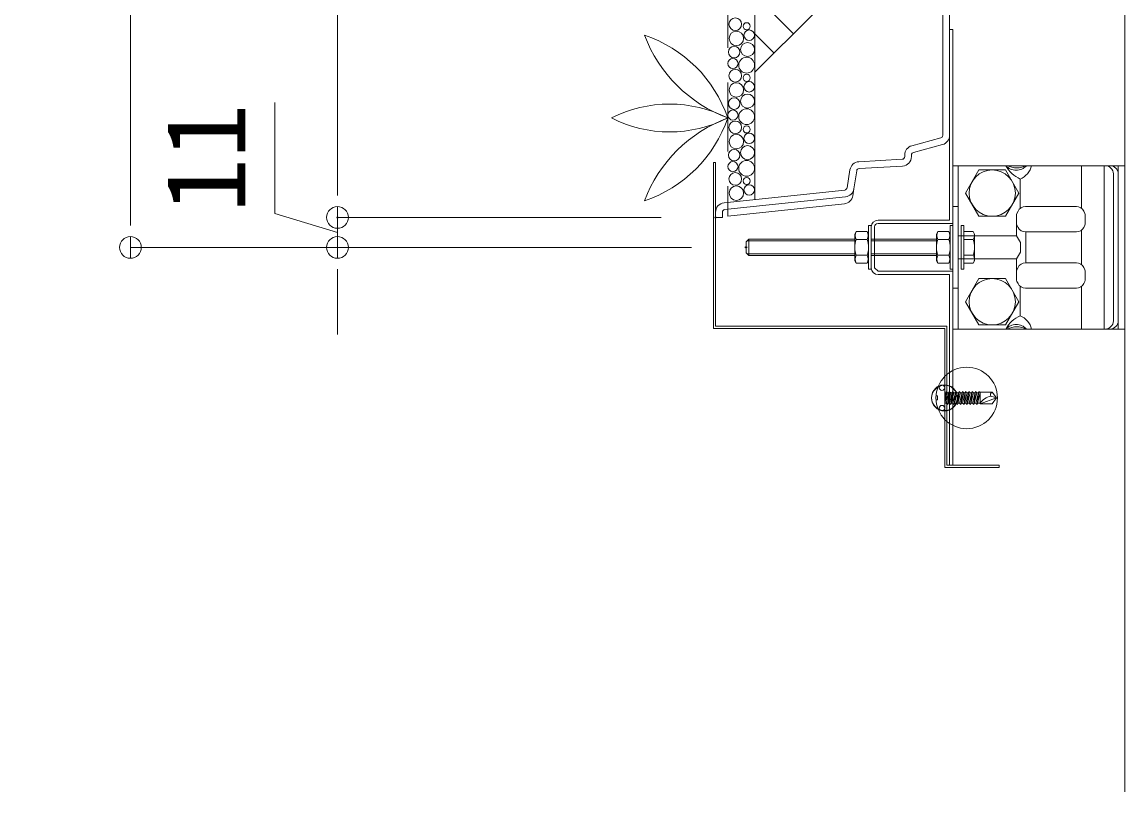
# Model space of a CAD drawing. Units: millimetres, scale not verified. Extents: x -3947 to 3947, y -2774 to 2774.
# Drawn here: x -371.3 to 33.9, y -444.5 to -161.8 of the extents above; entities that cross this region are included whole.
import ezdxf
from ezdxf.enums import TextEntityAlignment as Align

# ---------------------------------------------------------------- set-up
doc = ezdxf.new("R2010")
doc.units = ezdxf.units.MM
doc.header["$LTSCALE"] = 2
doc.header["$PDMODE"] = 32
doc.header["$PDSIZE"] = 0.4
doc.linetypes.add('USER1', pattern=[19.05, 12.7, -6.35])
for name, color, linetype, lineweight in [('0-0_0', 7, 'Continuous', 20), ('0-4_sunpo', 7, 'Continuous', 20), ('0-5_ecom', 7, 'Continuous', 20), ('0-6_KANAMONO', 4, 'Continuous', 18), ('0-7_KANAMONO_SCREW', 4, 'Continuous', 18), ('0-8_GREEN', 7, 'Continuous', 20)]:
    doc.layers.add(name, color=color, linetype=linetype, lineweight=lineweight)
doc.layers.add('0-2_DEFPOINTS', color=7, linetype='Continuous')
doc.styles.add('ＭＳ ゴシック', font='')
doc.styles.get('ＭＳ ゴシック').set_extended_font_data('MS Gothic')

# ---------------------------------------------------------------- blocks, each defined once
blk = doc.blocks.new('sd-n19')
at = {"layer": '0-7_KANAMONO_SCREW'}
for p, q in [((-3.75, 0), (3.75, 0)), ((-2.4, -0.5), (1.6, 0)), ((-1.9, -1), (2.009, 0)), ((-1.9, 0), (-1.9, -0.372)), ((-2.4, -1.7), (1.9, -0.6)), ((-2.4, -1.7), (2.4, -1.1)), ((-1.9, -2.2), (-2.4, -1.7)), ((-2.4, -2.9), (1.9, -1.8)), ((-2.4, -2.9), (2.4, -2.3)), ((-1.9, -3.4), (-2.4, -2.9)), ((-2.4, -4.1), (1.9, -3)), ((-2.4, -4.1), (2.4, -3.5)), ((-1.9, -1), (-1.9, -1.572)), ((-1.9, -2.2), (2.4, -1.1)), ((-1.9, -2.2), (-1.9, -2.772)), ((-1.9, -3.4), (2.4, -2.3)), ((-1.9, -3.4), (-1.9, -3.972)), ((-1.9, -4.6), (2.4, -3.5)), ((1.9, -0.028), (1.9, -0.6)), ((2.4, -1.1), (1.9, -0.6)), ((1.9, -1.228), (1.9, -1.8)), ((2.4, -2.3), (1.9, -1.8)), ((1.9, -2.428), (1.9, -3)), ((2.4, -3.5), (1.9, -3)), ((1.9, -3.628), (1.9, -4.2)), ((-1.9, -4.6), (-2.4, -4.1)), ((-2.4, -5.3), (1.9, -4.2)), ((-2.4, -5.3), (2.4, -4.7)), ((-1.9, -5.8), (-2.4, -5.3)), ((-2.4, -6.5), (1.9, -5.4)), ((-2.4, -6.5), (2.4, -5.9)), ((-1.9, -7), (-2.4, -6.5)), ((-2.4, -7.7), (1.9, -6.6)), ((-2.4, -7.7), (2.4, -7.1)), ((-1.9, -8.2), (-2.4, -7.7)), ((-2.4, -8.9), (1.9, -7.8)), ((-1.9, -4.6), (-1.9, -5.172)), ((-1.9, -5.8), (2.4, -4.7)), ((-1.9, -5.8), (-1.9, -6.372)), ((-1.9, -7), (2.4, -5.9)), ((-1.9, -7), (-1.9, -7.572)), ((-1.9, -8.2), (2.4, -7.1)), ((2.4, -4.7), (1.9, -4.2)), ((1.9, -4.828), (1.9, -5.4)), ((2.4, -5.9), (1.9, -5.4)), ((1.9, -6.028), (1.9, -6.6)), ((2.4, -7.1), (1.9, -6.6)), ((1.9, -7.228), (1.9, -7.8)), ((2.4, -8.3), (1.9, -7.8)), ((-2.4, -8.9), (2.4, -8.3)), ((-1.9, -9.4), (-2.4, -8.9)), ((-2.4, -10.1), (1.9, -9)), ((-2.4, -10.1), (2.4, -9.5)), ((-1.9, -10.6), (-2.4, -10.1)), ((-2.4, -11.3), (1.9, -10.2)), ((-2.4, -11.3), (2.4, -10.7)), ((-1.9, -11.8), (-2.4, -11.3)), ((-2.4, -12.5), (1.9, -11.4)), ((-2.4, -12.5), (2.4, -11.9)), ((-1.9, -8.2), (-1.9, -8.772)), ((-1.9, -9.4), (2.4, -8.3)), ((-1.9, -9.4), (-1.9, -9.972)), ((-1.9, -10.6), (2.4, -9.5)), ((-1.9, -10.6), (-1.9, -11.172)), ((-1.9, -11.8), (2.4, -10.7)), ((-1.9, -11.8), (-1.9, -12.372)), ((-1.9, -13), (2.4, -11.9)), ((1.9, -8.428), (1.9, -9)), ((2.4, -9.5), (1.9, -9)), ((1.9, -9.628), (1.9, -10.2)), ((2.4, -10.7), (1.9, -10.2)), ((1.9, -10.828), (1.9, -11.4)), ((2.4, -11.9), (1.9, -11.4)), ((1.9, -12.028), (1.9, -13)), ((-1.9, -13), (-2.4, -12.5)), ((2.15, -13), (-2.15, -13)), ((-2.15, -17.495), (-2.15, -13)), ((0, -19), (2.15, -13)), ((2.15, -17.495), (2.15, -13)), ((0, -19), (-2.15, -17.495)), ((0, -19), (-0.635, -16.995)), ((0, -19), (2.15, -17.495))]:
    blk.add_line(p, q, dxfattribs=at)
for points in [[(-1.9, -1), (-2.4, -0.5), (-0.445, 0)], [(0.75, 3.175), (0.75, 2.675), (-0.75, 2.675), (-0.75, 3.175)]]:
    blk.add_lwpolyline(points, dxfattribs=at)
for centre, radius in [((-0.091, 0.076), 4.75), ((0.091, 0.076), 4.75), ((0, -8.096), 11.296), ((0, -8.096), 11.296), ((-3.75, 1), 1), ((3.75, 1), 1)]:
    blk.add_circle(centre, radius, dxfattribs=at)
for centre, radius, start, end in [((4.694, -17.742), 5.381, 118.2142, 172.01632), ((-1.206, -17.809), 0.995, 54.94761, 161.58289)]:
    blk.add_arc(centre, radius, start, end, dxfattribs=at)
blk = doc.blocks.new('_Dot')
at = {"layer": '0-0_0'}
for p, q in [((-0.5, 0), (-1, 0)), ((0.25, 0), (-0.25, 0))]:
    blk.add_line(p, q, dxfattribs=at)
blk.add_circle((0, 0), 0.25, dxfattribs=at)
blk = doc.blocks.new('D13')
at = {"layer": '0-2_DEFPOINTS'}
for p in [(3864.72, 3228.725), (4090.911, 3228.725), (4090.911, 2708.725)]:
    blk.add_point(p, dxfattribs=at)
at = {"layer": '0-4_sunpo'}
for p, q in [((4070.911, 3228.725), (3864.72, 3228.725)), ((3864.72, 2724.725), (3864.72, 3212.725)), ((4070.911, 2708.725), (3864.72, 2708.725))]:
    blk.add_line(p, q, dxfattribs=at)
at = {"layer": '0-4_sunpo', "xscale": 16, "yscale": 16}
for p, rotation in [((3864.72, 3228.725), 90), ((3864.72, 2708.725), 270)]:
    blk.add_blockref('_Dot', p, dxfattribs=dict(at, rotation=rotation))
at = {"layer": '0-4_sunpo', "style": 'ＭＳ ゴシック'}
blk.add_text('520', height=29.33, rotation=90, dxfattribs=at).set_placement((3862.72, 2938.725), align=Align.BOTTOM_LEFT)
blk = doc.blocks.new('D14')
at = {"layer": '0-2_DEFPOINTS'}
for p in [(3940.801, 2719.725), (4079.711, 2719.725), (4090.911, 2708.725)]:
    blk.add_point(p, dxfattribs=at)
at = {"layer": '0-4_sunpo'}
for p, q in [((3940.801, 2735.725), (3940.801, 2751.725)), ((4059.711, 2719.725), (3940.801, 2719.725)), ((3940.801, 2708.725), (3940.801, 2719.725)), ((3940.801, 2708.725), (3940.801, 2719.725)), ((4070.911, 2708.725), (3940.801, 2708.725)), ((3940.801, 2692.725), (3940.801, 2676.725))]:
    blk.add_line(p, q, dxfattribs=at)
blk.add_lwpolyline([(3940.801, 2714.225), (3917.801, 2721.125), (3917.801, 2761.877)], dxfattribs=at)
at = {"layer": '0-4_sunpo', "xscale": 16, "yscale": 16}
for p, rotation in [((3940.801, 2719.725), 270), ((3940.801, 2708.725), 90)]:
    blk.add_blockref('_Dot', p, dxfattribs=dict(at, rotation=rotation))
at = {"layer": '0-4_sunpo', "style": 'ＭＳ ゴシック'}
blk.add_text('11', height=29.33, rotation=90, dxfattribs=at).set_placement((3915.801, 2721.501), align=Align.BOTTOM_LEFT)
blk = doc.blocks.new('D15')
at = {"layer": '0-2_DEFPOINTS'}
for p in [(3940.801, 3217.725), (4079.711, 3217.725), (4079.711, 2719.725)]:
    blk.add_point(p, dxfattribs=at)
at = {"layer": '0-4_sunpo'}
for p, q in [((4059.711, 3217.725), (3940.801, 3217.725)), ((3940.801, 2735.725), (3940.801, 3201.725)), ((4059.711, 2719.725), (3940.801, 2719.725))]:
    blk.add_line(p, q, dxfattribs=at)
at = {"layer": '0-4_sunpo', "xscale": 16, "yscale": 16}
for p, rotation in [((3940.801, 3217.725), 90), ((3940.801, 2719.725), 270)]:
    blk.add_blockref('_Dot', p, dxfattribs=dict(at, rotation=rotation))
at = {"layer": '0-4_sunpo', "style": 'ＭＳ ゴシック'}
blk.add_text('498', height=29.33, rotation=90, dxfattribs=at).set_placement((3938.801, 2938.725), align=Align.BOTTOM_LEFT)

msp = doc.modelspace()

# ---------------------------------------------------------------- linework, layer by layer
at = {"layer": '0-5_ecom', "color": 3, "linetype": 'USER1', "lineweight": 18}
msp.add_line((-111.99, 235.168), (-111.99, -230.512), dxfattribs=at)
at = {"layer": '0-5_ecom'}
for p, q in [((-101.99, 234.994), (-101.99, -226.938)), ((-101.99, -151.907), (-87.848, -166.049)), ((-32.99, -203.366), (-32.99, -154.24)), ((-30.49, -154.24), (-30.49, -203.366)), ((-101.99, -180.191), (-80.777, -158.978)), ((-101.99, -166.049), (-94.919, -173.12)), ((-44.396, -207.19), (-33.731, -204.332)), ((-46.99, -211.157), (-46.99, -210.571)), ((-44.49, -210.571), (-44.49, -211.157)), ((-33.084, -206.747), (-43.749, -209.605)), ((-63.836, -213.061), (-47.933, -212.156)), ((-47.791, -214.652), (-63.694, -215.557)), ((-68.136, -222.605), (-67.095, -216.01)), ((-64.625, -216.4), (-65.667, -222.995)), ((-113.359, -228.143), (-69.019, -223.443)), ((-65.667, -222.995), (-66.071, -225.552))]:
    msp.add_line(p, q, dxfattribs=at)
for points in [[(-68.755, -225.929), (-111.99, -230.512), (-113.095, -230.629)], [(-69.159, -228.486), (-111.99, -233.026), (-111.99, -230.512)], [(-113.99, -231.624), (-113.99, -233.503), (-116.49, -233.503), (-116.49, -231.624)]]:
    msp.add_lwpolyline(points, dxfattribs=at)
for centre, radius in [((-109.258, -162.534), 2.322), ((-105.058, -163.294), 1.311), ((-108.847, -167.758), 2.658), ((-104.115, -166.585), 1.925), ((-104.716, -171.838), 2.579), ((-109.659, -172.753), 2.127), ((-110.098, -176.972), 1.865), ((-105.076, -177.574), 2.903), ((-109.258, -181.477), 2.322), ((-105.058, -182.237), 1.311), ((-108.847, -186.7), 2.658), ((-104.115, -185.528), 1.925), ((-109.659, -191.696), 2.127), ((-104.716, -190.78), 2.579), ((-110.098, -195.915), 1.865), ((-105.076, -196.516), 2.903), ((-109.258, -200.42), 2.322), ((-105.058, -201.18), 1.311), ((-104.115, -204.471), 1.925), ((-108.847, -205.643), 2.658), ((-109.659, -210.639), 2.127), ((-104.716, -209.723), 2.579), ((-110.098, -214.858), 1.865), ((-105.076, -215.459), 2.903), ((-109.258, -219.363), 2.322), ((-105.058, -220.123), 1.311), ((-108.847, -224.586), 2.658), ((-104.115, -223.413), 1.925)]:
    msp.add_circle(centre, radius, dxfattribs=at)
for centre, radius, start, end in [((-33.99, -203.366), 1, 285.00004, 360), ((-33.99, -203.366), 3.5, 284.99997, 360), ((-43.49, -210.571), 3.5, 105.00004, 180), ((-43.49, -210.571), 1, 104.99997, 180), ((-63.637, -216.556), 3.5, 93.25935, 171.02311), ((-47.99, -211.157), 1, 273.25935, 360), ((-47.99, -211.157), 3.5, 273.25935, 360), ((-63.637, -216.556), 1, 93.25935, 171.02313), ((-69.124, -222.449), 1, 276.05076, 351.02311), ((-69.528, -225.006), 3.5, 276.05076, 351.02313), ((-69.124, -222.449), 3.5, 276.05076, 351.02313), ((-112.99, -231.624), 3.5, 96.05076, 180), ((-112.99, -231.624), 1, 96.05058, 180)]:
    msp.add_arc(centre, radius, start, end, dxfattribs=at)
at = {"layer": '0-6_KANAMONO'}
for p, q in [((33.936, -444.503), (33.936, 2035.497)), ((-27.29, -274.503), (-27.29, -214.503)), ((17.975, -230.179), (17.975, -214.503)), ((26.274, -214.503), (26.274, -274.503)), ((31.436, -217.025), (31.436, -214.503)), ((33.936, -274.503), (33.936, -214.503)), ((29.674, -271.503), (29.674, -217.503)), ((31.474, -217.503), (31.474, -271.503)), ((-4.525, -230.179), (-4.525, -219.403)), ((-29.29, -229.553), (-27.29, -229.553)), ((-2.629, -229.503), (16.078, -229.503)), ((-5.925, -240.253), (-5.925, -232.904)), ((-5.732, -232.046), (-5.339, -231.217)), ((19.181, -232.046), (18.788, -231.217)), ((19.375, -235.496), (19.375, -232.904)), ((-59.29, -237.003), (-59.29, -252.003)), ((-58.09, -252.003), (-58.09, -237.003)), ((-5.344, -237.158), (-5.727, -236.365)), ((-2.642, -238.853), (-2.49, -238.853)), ((-2.49, -250.153), (-2.49, -238.853)), ((-2.49, -238.853), (16.091, -238.853)), ((17.975, -250.829), (17.975, -238.189)), ((18.793, -237.158), (19.176, -236.365)), ((-27.29, -240.253), (-5.925, -240.253)), ((-5.925, -240.253), (-4.49, -242.703)), ((-4.49, -246.303), (-4.49, -242.703)), ((-5.925, -248.753), (-4.49, -246.303)), ((-27.29, -248.753), (-5.925, -248.753)), ((-5.925, -256.146), (-5.925, -248.753)), ((-2.629, -250.153), (-2.49, -250.153)), ((-2.49, -250.153), (16.078, -250.153)), ((-5.732, -252.696), (-5.339, -251.867)), ((19.181, -252.696), (18.788, -251.867)), ((19.375, -256.146), (19.375, -253.554)), ((-5.344, -257.808), (-5.727, -257.015)), ((-4.525, -269.603), (-4.525, -258.839)), ((17.975, -274.503), (17.975, -258.839)), ((18.793, -257.808), (19.176, -257.015)), ((-29.29, -259.453), (-27.29, -259.453)), ((-4.525, -259.906), (-4.525, -259.503)), ((16.091, -259.503), (-2.642, -259.503)), ((33.936, -274.503), (-29.29, -274.503)), ((31.436, -274.503), (31.436, -271.982))]:
    msp.add_line(p, q, dxfattribs=at)
for points in [[(-56.79, -235.703), (-29.29, -235.703), (-29.29, -164.503), (-30.49, -164.503), (-30.49, -234.503), (-56.79, -234.503)], [(-29.29, -274.503), (-29.29, -214.503), (33.936, -214.503)], [(-56.79, -254.503), (-30.49, -254.503), (-30.49, -324.503), (-29.29, -324.503), (-29.29, -253.303), (-56.79, -253.303), (-58.09, -252.003)]]:
    msp.add_lwpolyline(points, dxfattribs=at)
for points in [[(-32.29, -325.303), (-32.29, -274.303), (-117.29, -274.303), (-117.29, -213.303), (-116.49, -213.303), (-116.49, -273.503), (-31.49, -273.503), (-31.49, -324.503), (-12.29, -324.503), (-12.29, -325.303)], [(-9.919, -233.053), (-19.734, -233.053), (-24.642, -224.553), (-19.734, -216.053), (-9.919, -216.053), (-5.012, -224.553)], [(-59.29, -252.503), (-59.29, -236.503), (-60.29, -236.503), (-60.29, -252.503)], [(-29.29, -252.503), (-29.29, -236.503), (-30.29, -236.503), (-30.29, -252.503)], [(-25.29, -252.503), (-25.29, -236.503), (-26.29, -236.503), (-26.29, -252.503)], [(-9.919, -272.953), (-19.734, -272.953), (-24.642, -264.453), (-19.734, -255.953), (-9.919, -255.953), (-5.012, -264.453)]]:
    msp.add_lwpolyline(points, close=True, dxfattribs=at)
for centre in [(-14.827, -224.553), (-14.827, -264.453)]:
    msp.add_circle(centre, 8.5, dxfattribs=at)
for centre, radius, start, end in [((-6.027, -211.128), 5.055, 221.88798, 318.11202), ((-0.019, -209.283), 11.078, 208.11139, 245.99442), ((-5.777, -207.255), 8.055, 244.14214, 295.85786), ((-7.314, -212.82), 7.149, 292.95614, 346.3827), ((26.674, -217.503), 3, 0, 90), ((28.474, -217.503), 3, 0, 90), ((-2.629, -232.503), 3, 90, 154.61209), ((16.078, -232.503), 3, 25.38791, 90), ((-56.79, -237.003), 2.5, 90, 180), ((-3.925, -232.904), 2, 154.61209, 180), ((17.375, -232.904), 2, 0, 25.38791), ((-56.79, -237.003), 1.3, 90, 180), ((-3.925, -235.496), 2, 180, 205.76933), ((-2.642, -235.853), 3, 205.76933, 270), ((16.091, -235.853), 3, 270, 334.23067), ((17.375, -235.496), 2, 334.23067, 0), ((-2.629, -253.153), 3, 90, 154.61209), ((16.078, -253.153), 3, 25.38791, 90), ((-56.79, -252.003), 2.5, 180, 270), ((-3.925, -253.554), 2, 154.61209, 180), ((17.375, -253.554), 2, 0, 25.38791), ((-3.925, -256.146), 2, 180, 205.76933), ((-2.642, -256.503), 3, 205.76933, 270), ((16.091, -256.503), 3, 270, 334.23067), ((17.375, -256.146), 2, 334.23067, 0), ((-0.019, -279.723), 11.078, 114.00558, 151.88861), ((-7.314, -276.187), 7.149, 13.6173, 67.04386), ((-6.027, -277.878), 5.055, 41.88798, 138.11202), ((-5.777, -281.752), 8.055, 64.14214, 115.85786), ((26.674, -271.503), 3, 270, 0), ((28.474, -271.503), 3, 270, 0)]:
    msp.add_arc(centre, radius, start, end, dxfattribs=at)
at = {"layer": '0-7_KANAMONO_SCREW'}
for p, q in [((-25.29, -238.73), (-21.794, -238.73)), ((-25.29, -238.73), (-25.29, -250.277)), ((-21.29, -239.603), (-21.794, -238.73)), ((-104.29, -241.503), (-105.29, -242.503)), ((-105.29, -242.503), (-105.29, -246.503)), ((-65.29, -242.103), (-104.89, -242.103)), ((-65.29, -241.503), (-104.29, -241.503)), ((-104.29, -241.503), (-104.29, -247.503)), ((-64.786, -241.617), (-60.794, -241.617)), ((-35.29, -241.503), (-59.29, -241.503)), ((-35.29, -242.103), (-59.29, -242.103)), ((-34.786, -241.617), (-30.794, -241.617)), ((-25.29, -241.617), (-21.794, -241.617)), ((-21.29, -239.603), (-21.29, -249.403)), ((-104.29, -247.503), (-105.29, -246.503)), ((-65.29, -246.903), (-104.89, -246.903)), ((-35.29, -246.903), (-59.29, -246.903)), ((-65.29, -247.503), (-104.29, -247.503)), ((-64.786, -247.39), (-60.794, -247.39)), ((-35.29, -247.503), (-59.29, -247.503)), ((-34.786, -247.39), (-30.794, -247.39)), ((-25.29, -247.39), (-21.794, -247.39)), ((-25.29, -250.277), (-21.794, -250.277)), ((-21.29, -249.403), (-21.794, -250.277))]:
    msp.add_line(p, q, dxfattribs=at)
for points in [[(-64.786, -238.73), (-65.29, -239.603), (-65.29, -249.403), (-64.786, -250.277), (-60.794, -250.277), (-60.29, -249.403), (-60.29, -239.603), (-60.794, -238.73)], [(-34.786, -238.73), (-35.29, -239.603), (-35.29, -249.403), (-34.786, -250.277), (-30.794, -250.277), (-30.29, -249.403), (-30.29, -239.603), (-30.794, -238.73)]]:
    msp.add_lwpolyline(points, close=True, dxfattribs=at)
for centre, radius, start, end in [((-62.411, -240.173), 2.779, 148.70286, 211.29714), ((-63.168, -240.173), 2.779, 328.70286, 31.29714), ((-32.411, -240.173), 2.779, 148.70286, 211.29714), ((-33.168, -240.173), 2.779, 328.70286, 31.29714), ((-23.903, -240.173), 2.556, 325.61586, 34.38415), ((-56.776, -244.503), 8.514, 160.18081, 199.81919), ((-68.804, -244.503), 8.514, 340.18081, 19.81919), ((-26.776, -244.503), 8.514, 160.18081, 199.81919), ((-38.804, -244.503), 8.514, 340.18081, 19.81919), ((-30.901, -244.503), 9.553, 342.4121, 17.5879), ((-62.411, -248.833), 2.779, 148.70286, 211.29714), ((-63.168, -248.833), 2.779, 328.70286, 31.29714), ((-32.411, -248.833), 2.779, 148.70286, 211.29714), ((-33.168, -248.833), 2.779, 328.70286, 31.29714), ((-23.903, -248.833), 2.556, 325.61585, 34.38415)]:
    msp.add_arc(centre, radius, start, end, dxfattribs=at)
at = {"layer": '0-8_GREEN'}
for centre, radius, start, end in [((-94.014, -148.285), 51.907, 200.6415, 249.73837), ((-158.03, -212.728), 48.659, 18.88305, 71.49791), ((-133.383, -239.195), 47.326, 63.12599, 116.87171), ((-133.383, -154.765), 47.326, 243.12829, 296.87401), ((-94.014, -245.675), 51.907, 110.26163, 159.3585), ((-158.03, -181.232), 48.659, 288.50209, 341.11695)]:
    msp.add_arc(centre, radius, start, end, dxfattribs=at)

# ---------------------------------------------------------------- block references
at = {"layer": '0-4_sunpo'}
for name in ['D13', 'D15', 'D14']:
    msp.add_blockref(name, (-4196.2, -2953.229), dxfattribs=at)
at = {"layer": '0-7_KANAMONO_SCREW', "xscale": -1, "rotation": 90}
msp.add_blockref('sd-n19', (-32.29, -299.803), dxfattribs=at)

doc.saveas('drawing.dxf')
